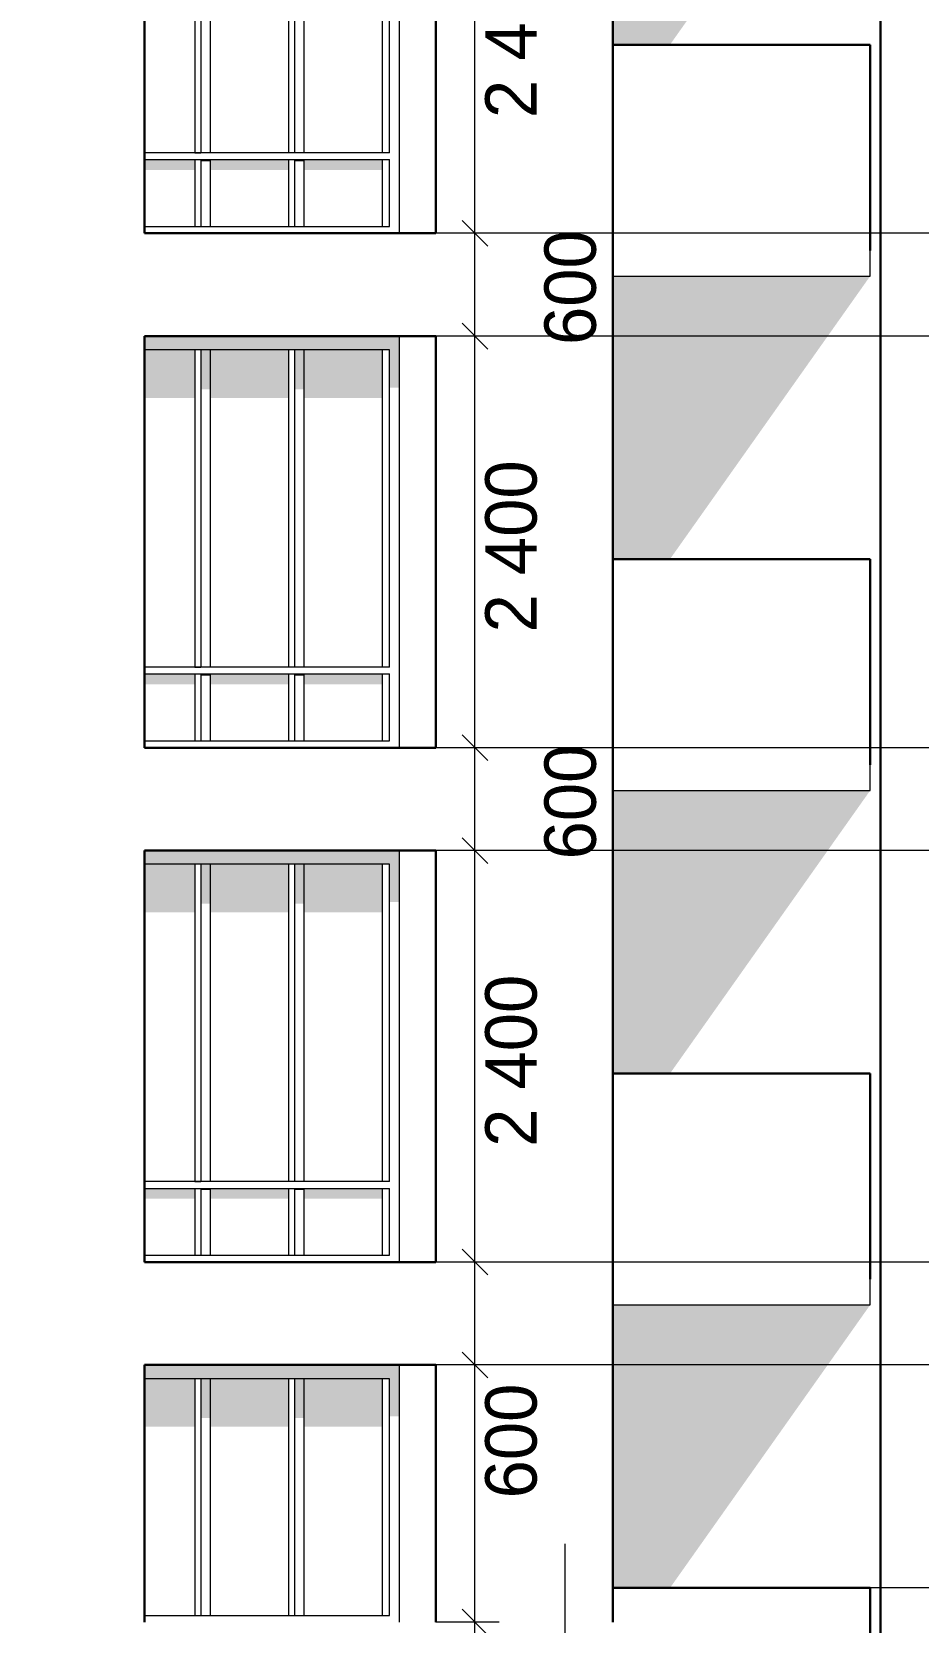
# Model space of a CAD drawing. Extents: x -73780 to 132552, y -11647 to 36957.
# Drawn here: x -47681 to -42513, y 4800 to 14075 of the extents above; entities that cross this region are included whole.
import ezdxf

# ---------------------------------------------------------------- set-up
doc = ezdxf.new("R2010")
doc.units = 0
doc.header["$MEASUREMENT"] = 0
doc.linetypes.add('Штрихштриховая', pattern=[2325, 1500, -300, 225, -300])
for name, color, linetype, lineweight in [('0_Ном_пера__41', 7, 'Continuous', 30), ('0_Ном_пера__7', 7, 'Continuous', 5), ('Интерьер- Перегородка_Ном_пера__41', 7, 'Continuous', 30), ('Окна ArchiCAD_Ном_пера__1', 7, 'Continuous', 13), ('Окна ArchiCAD_Ном_пера__41', 7, 'Continuous', 30), ('Окна ArchiCAD_Ном_пера__7', 7, 'Continuous', 5), ('Перекрытия_Ном_пера__21', 7, 'Continuous', 20)]:
    doc.layers.add(name, color=color, linetype=linetype, lineweight=lineweight)
doc.layers.add('0_Ном_пера__98', color=7, linetype='Continuous', lineweight=13, true_color=0x001f3e)
doc.layers.add('Перекрытия_Ном_пера__4', color=7, linetype='Continuous', lineweight=20, true_color=0x016515)
for name, color, linetype in [('Интерьер- Перегородка', 7, 'Continuous'), ('Окна ArchiCAD', 7, 'Continuous'), ('Перекрытия', 7, 'Continuous')]:
    doc.layers.add(name, color=color, linetype=linetype)
doc.styles.add('СГЕНЕРИР_СТИЛЬ_1', font='GOTHIC.TTF')
doc.styles.add('СГЕНЕРИР_СТИЛЬ_2', font='')
doc.styles.get('СГЕНЕРИР_СТИЛЬ_2').set_extended_font_data('Arial Unicode MS Кириллический')
doc.dimstyles.new('СГЕНЕРИР_СТИЛЬ__2', dxfattribs={"dimtxt": 300, "dimasz": 142.5, "dimexe": 0.18, "dimexo": 0, "dimgap": 0.09, "dimtad": 3, "dimdec": 0, "dimzin": 0, "dimdsep": 46, "dimtxsty": 'СГЕНЕРИР_СТИЛЬ_2', "dimblk": 'ARROWHEAD_6', "dimblk1": 'ARROWHEAD_6', "dimblk2": 'ARROWHEAD_6', "dimcen": 0.09, "dimclrd": 256, "dimclre": 256, "dimclrt": 256, "dimadec": 0, "dimazin": 0, "dimtfac": 1, "dimtdec": 4, "dimtmove": 0, "dimatfit": 3, "dimfxl": 0, "dimtolj": 1, "dimtzin": 0, "dimarcsym": 0})

# ---------------------------------------------------------------- blocks, each defined once
blk = doc.blocks.new('Элемент разреза_213', base_point=(-87179.4, 0))
at = {"layer": 'Окна ArchiCAD_Ном_пера__7', "linetype": 'Continuous'}
for points in [[(-45538.1, 6300), (-47023, 6300), (-47023, 6220), (-45594.6, 6220), (-45538.1, 6220)], [(-47023, 5940), (-46730.7, 5940), (-46730.7, 6220), (-47023, 6220)], [(-46695.4, 5990), (-46638.8, 5990), (-46638.8, 6220), (-46695.4, 6220)], [(-46638.8, 6220), (-46638.8, 5940), (-46183.9, 5940), (-46183.9, 6220)], [(-46092, 6220), (-46148.5, 6220), (-46148.5, 5990), (-46092, 5990)], [(-45637.1, 6220), (-46092, 6220), (-46092, 5940), (-45637.1, 5940)], [(-45594.6, 6220), (-45594.6, 6000), (-45538.1, 6000), (-45538.1, 6220)]]:
    blk.add_hatch(color=256, dxfattribs=at).paths.add_polyline_path(points, flags=0)
at = {"layer": 'Окна ArchiCAD_Ном_пера__1', "linetype": 'Continuous'}
for p, q in [((-45594.6, 6220), (-47023, 6220)), ((-46730.7, 6220), (-46730.7, 4840)), ((-46695.4, 6220), (-46695.4, 4840)), ((-46638.8, 4840), (-46638.8, 6220)), ((-46183.9, 6220), (-46183.9, 4840)), ((-46148.5, 6220), (-46148.5, 4840)), ((-46092, 4840), (-46092, 6220)), ((-45637.1, 6220), (-45637.1, 4840)), ((-45594.6, 4840), (-45594.6, 6220)), ((-45538.1, 6300), (-45538.1, 6220)), ((-45538.1, 6220), (-45538.1, 4840)), ((-47023, 4840), (-45594.6, 4840)), ((-45538.1, 4840), (-45538.1, 4800))]:
    blk.add_line(p, q, dxfattribs=at)
at = {"layer": 'Окна ArchiCAD_Ном_пера__41', "linetype": 'Continuous'}
for p, q in [((-47023, 4800), (-47023, 6300)), ((-47023, 6300), (-45325.9, 6300)), ((-45325.9, 6300), (-45325.9, 4800))]:
    blk.add_line(p, q, dxfattribs=at)
blk = doc.blocks.new('Элемент разреза_214', base_point=(-87179.4, 0))
at = {"layer": 'Окна ArchiCAD_Ном_пера__7', "linetype": 'Continuous'}
for points in [[(-45538.1, 15300), (-47023, 15300), (-47023, 15220), (-45594.6, 15220), (-45538.1, 15220)], [(-47023, 15220), (-47023, 14940), (-46730.7, 14940), (-46730.7, 15220)], [(-46695.4, 14990), (-46638.8, 14990), (-46638.8, 15220), (-46695.4, 15220)], [(-46638.8, 15220), (-46638.8, 14940), (-46183.9, 14940), (-46183.9, 15220)], [(-46092, 15220), (-46148.5, 15220), (-46148.5, 14990), (-46092, 14990)], [(-45637.1, 15220), (-46092, 15220), (-46092, 14940), (-45637.1, 14940)], [(-45538.1, 15220), (-45594.6, 15220), (-45594.6, 15000), (-45538.1, 15000)], [(-47023, 13270), (-46730.7, 13270), (-46730.7, 13330), (-47023, 13330)], [(-46695.4, 13330), (-46695.4, 13320), (-46638.8, 13320), (-46638.8, 13330)], [(-46638.8, 13270), (-46183.9, 13270), (-46183.9, 13330), (-46638.8, 13330)], [(-46092, 13330), (-46148.5, 13330), (-46148.5, 13320), (-46092, 13320)], [(-45637.1, 13330), (-46092, 13330), (-46092, 13270), (-45637.1, 13270)]]:
    blk.add_hatch(color=256, dxfattribs=at).paths.add_polyline_path(points, flags=0)
at = {"layer": 'Окна ArchiCAD_Ном_пера__1', "linetype": 'Continuous'}
for p, q in [((-45594.6, 15220), (-47023, 15220)), ((-46730.7, 15220), (-46730.7, 13370)), ((-46695.4, 15220), (-46695.4, 13370)), ((-46638.8, 13370), (-46638.8, 15220)), ((-46183.9, 15220), (-46183.9, 13370)), ((-46148.5, 15220), (-46148.5, 13370)), ((-46092, 13370), (-46092, 15220)), ((-45637.1, 15220), (-45637.1, 13370)), ((-45594.6, 13370), (-45594.6, 15220)), ((-45538.1, 15300), (-45538.1, 15220)), ((-45538.1, 15220), (-45538.1, 12940)), ((-45594.6, 13370), (-47023, 13370)), ((-46730.7, 13370), (-46695.4, 13370)), ((-46638.8, 13370), (-46695.4, 13370)), ((-47023, 13330), (-45594.6, 13330)), ((-46730.7, 13330), (-46730.7, 12940)), ((-46695.4, 13330), (-46695.4, 12940)), ((-46638.8, 12940), (-46638.8, 13330)), ((-46183.9, 13330), (-46183.9, 12940)), ((-46148.5, 13330), (-46148.5, 12940)), ((-46092, 12940), (-46092, 13330)), ((-45637.1, 13330), (-45637.1, 12940)), ((-45594.6, 12940), (-45594.6, 13330)), ((-47023, 12940), (-45594.6, 12940)), ((-45538.1, 12940), (-45538.1, 12900))]:
    blk.add_line(p, q, dxfattribs=at)
at = {"layer": 'Окна ArchiCAD_Ном_пера__41', "linetype": 'Continuous'}
for p, q in [((-47023, 12900), (-47023, 15300)), ((-47023, 15300), (-45325.9, 15300)), ((-45325.9, 15300), (-45325.9, 12900))]:
    blk.add_line(p, q, dxfattribs=at)
blk = doc.blocks.new('Элемент разреза_30', base_point=(-87179.4, 0))
at = {"layer": 'Перекрытия_Ном_пера__21', "linetype": 'Continuous'}
for p, q in [((-42792.7, 6650), (-42792.7, 6800)), ((-44292.7, 6650), (-42792.7, 6650))]:
    blk.add_line(p, q, dxfattribs=at)
blk = doc.blocks.new('Элемент разреза_32', base_point=(-87179.4, 0))
at = {"layer": 'Перекрытия_Ном_пера__21', "linetype": 'Continuous'}
for p, q in [((-42792.7, 12650), (-42792.7, 12800)), ((-44292.7, 12650), (-42792.7, 12650))]:
    blk.add_line(p, q, dxfattribs=at)
blk = doc.blocks.new('Элемент разреза_39', base_point=(-87179.4, 0))
at = {"layer": 'Перекрытия_Ном_пера__21', "linetype": 'Continuous'}
for p, q in [((-42792.7, 9650), (-42792.7, 9800)), ((-44292.7, 9650), (-42792.7, 9650))]:
    blk.add_line(p, q, dxfattribs=at)
blk = doc.blocks.new('Элемент разреза_98', base_point=(-87179.4, 0))
at = {"layer": 'Интерьер- Перегородка_Ном_пера__41', "linetype": 'Continuous'}
for p, q in [((-45325.9, 6900), (-47023, 6900)), ((-44292.7, 6900), (-44292.7, 4800))]:
    blk.add_line(p, q, dxfattribs=at)
blk = doc.blocks.new('Элемент разреза_286', base_point=(-87179.4, 0))
at = {"layer": '0_Ном_пера__7', "linetype": 'Continuous'}
blk.add_hatch(color=256, dxfattribs=at).paths.add_polyline_path([(-44292.7, 5000), (-43959.5, 5000), (-42792.7, 6650), (-44292.7, 6650)], flags=0)
at = {"layer": '0_Ном_пера__41', "linetype": 'Continuous'}
blk.add_line((-42732.7, 3900), (-42732.7, 6900), dxfattribs=at)
blk = doc.blocks.new('Элемент разреза_101', base_point=(-87179.4, 0))
at = {"layer": '0_Ном_пера__41', "linetype": 'Continuous'}
for p, q in [((-44292.7, 5000), (-42792.7, 5000)), ((-42792.7, 5000), (-42792.7, 3800))]:
    blk.add_line(p, q, dxfattribs=at)
blk = doc.blocks.new('Элемент разреза_102', base_point=(-87179.4, 0))
at = {"layer": '0_Ном_пера__41', "linetype": 'Continuous'}
for p, q in [((-44292.7, 14000), (-42792.7, 14000)), ((-42792.7, 14000), (-42792.7, 12800))]:
    blk.add_line(p, q, dxfattribs=at)
blk = doc.blocks.new('Элемент разреза_287', base_point=(-87179.4, 0))
at = {"layer": '0_Ном_пера__7', "linetype": 'Continuous'}
blk.add_hatch(color=256, dxfattribs=at).paths.add_polyline_path([(-42792.7, 15650), (-44292.7, 15650), (-44292.7, 14000), (-43959.5, 14000)], flags=0)
at = {"layer": '0_Ном_пера__41', "linetype": 'Continuous'}
blk.add_line((-42732.7, 12900), (-42732.7, 15900), dxfattribs=at)
blk = doc.blocks.new('Элемент разреза_105', base_point=(-87179.4, 0))
at = {"layer": 'Интерьер- Перегородка_Ном_пера__41', "linetype": 'Continuous'}
for p, q in [((-45325.9, 15900), (-47023, 15900)), ((-44292.7, 15900), (-44292.7, 12900))]:
    blk.add_line(p, q, dxfattribs=at)
blk = doc.blocks.new('Элемент разреза_288', base_point=(-87179.4, 0))
at = {"layer": '0_Ном_пера__7', "linetype": 'Continuous'}
blk.add_hatch(color=256, dxfattribs=at).paths.add_polyline_path([(-42792.7, 9650), (-44292.7, 9650), (-44292.7, 8000), (-43959.5, 8000)], flags=0)
at = {"layer": '0_Ном_пера__41', "linetype": 'Continuous'}
blk.add_line((-42732.7, 6900), (-42732.7, 9900), dxfattribs=at)
blk = doc.blocks.new('Элемент разреза_121', base_point=(-87179.4, 0))
at = {"layer": 'Интерьер- Перегородка_Ном_пера__41', "linetype": 'Continuous'}
for p, q in [((-45325.9, 9900), (-47023, 9900)), ((-44292.7, 9900), (-44292.7, 6900))]:
    blk.add_line(p, q, dxfattribs=at)
blk = doc.blocks.new('Элемент разреза_131', base_point=(-87179.4, 0))
at = {"layer": '0_Ном_пера__41', "linetype": 'Continuous'}
for p, q in [((-44292.7, 8000), (-42792.7, 8000)), ((-42792.7, 8000), (-42792.7, 6800))]:
    blk.add_line(p, q, dxfattribs=at)
blk = doc.blocks.new('Элемент разреза_142', base_point=(-87179.4, 0))
at = {"layer": '0_Ном_пера__41', "linetype": 'Continuous'}
for p, q in [((-44292.7, 11000), (-42792.7, 11000)), ((-42792.7, 11000), (-42792.7, 9800))]:
    blk.add_line(p, q, dxfattribs=at)
blk = doc.blocks.new('Элемент разреза_290', base_point=(-87179.4, 0))
at = {"layer": '0_Ном_пера__7', "linetype": 'Continuous'}
blk.add_hatch(color=256, dxfattribs=at).paths.add_polyline_path([(-42792.7, 12650), (-44292.7, 12650), (-44292.7, 11000), (-43959.5, 11000)], flags=0)
at = {"layer": '0_Ном_пера__41', "linetype": 'Continuous'}
blk.add_line((-42732.7, 9900), (-42732.7, 12900), dxfattribs=at)
blk = doc.blocks.new('Элемент разреза_145', base_point=(-87179.4, 0))
at = {"layer": 'Интерьер- Перегородка_Ном_пера__41', "linetype": 'Continuous'}
for p, q in [((-45325.9, 12900), (-47023, 12900)), ((-44292.7, 12900), (-44292.7, 9900))]:
    blk.add_line(p, q, dxfattribs=at)
blk = doc.blocks.new('Элемент разреза_296', base_point=(-87179.4, 0))
at = {"layer": 'Окна ArchiCAD_Ном_пера__7', "linetype": 'Continuous'}
for points in [[(-45538.1, 9300), (-47023, 9300), (-47023, 9220), (-45594.6, 9220), (-45538.1, 9220)], [(-47023, 9220), (-47023, 8940), (-46730.7, 8940), (-46730.7, 9220)], [(-46695.4, 9220), (-46695.4, 8990), (-46638.8, 8990), (-46638.8, 9220)], [(-46638.8, 9220), (-46638.8, 8940), (-46183.9, 8940), (-46183.9, 9220)], [(-46092, 9220), (-46148.5, 9220), (-46148.5, 8990), (-46092, 8990)], [(-45637.1, 9220), (-46092, 9220), (-46092, 8940), (-45637.1, 8940)], [(-45538.1, 9220), (-45594.6, 9220), (-45594.6, 9000), (-45538.1, 9000)], [(-47023, 7270), (-46730.7, 7270), (-46730.7, 7330), (-47023, 7330)], [(-46695.4, 7330), (-46695.4, 7320), (-46638.8, 7320), (-46638.8, 7330)], [(-46638.8, 7270), (-46183.9, 7270), (-46183.9, 7330), (-46638.8, 7330)], [(-46092, 7330), (-46148.5, 7330), (-46148.5, 7320), (-46092, 7320)], [(-45637.1, 7330), (-46092, 7330), (-46092, 7270), (-45637.1, 7270)]]:
    blk.add_hatch(color=256, dxfattribs=at).paths.add_polyline_path(points, flags=0)
at = {"layer": 'Окна ArchiCAD_Ном_пера__1', "linetype": 'Continuous'}
for p, q in [((-45538.1, 9300), (-45538.1, 9220)), ((-45594.6, 9220), (-47023, 9220)), ((-46730.7, 9220), (-46730.7, 7370)), ((-46695.4, 9220), (-46695.4, 7370)), ((-46638.8, 7370), (-46638.8, 9220)), ((-46183.9, 9220), (-46183.9, 7370)), ((-46148.5, 9220), (-46148.5, 7370)), ((-46092, 7370), (-46092, 9220)), ((-45637.1, 9220), (-45637.1, 7370)), ((-45594.6, 7370), (-45594.6, 9220)), ((-45538.1, 9220), (-45538.1, 6940)), ((-45594.6, 7370), (-47023, 7370)), ((-47023, 7330), (-45594.6, 7330)), ((-46730.7, 7370), (-46695.4, 7370)), ((-46730.7, 7330), (-46730.7, 6940)), ((-46638.8, 7370), (-46695.4, 7370)), ((-46695.4, 7330), (-46695.4, 6940)), ((-46638.8, 6940), (-46638.8, 7330)), ((-46183.9, 7330), (-46183.9, 6940)), ((-46148.5, 7330), (-46148.5, 6940)), ((-46092, 6940), (-46092, 7330)), ((-45637.1, 7330), (-45637.1, 6940)), ((-45594.6, 6940), (-45594.6, 7330)), ((-47023, 6940), (-45594.6, 6940)), ((-45538.1, 6940), (-45538.1, 6900))]:
    blk.add_line(p, q, dxfattribs=at)
at = {"layer": 'Окна ArchiCAD_Ном_пера__41', "linetype": 'Continuous'}
for p, q in [((-47023, 6900), (-47023, 9300)), ((-47023, 9300), (-45325.9, 9300)), ((-45325.9, 9300), (-45325.9, 6900))]:
    blk.add_line(p, q, dxfattribs=at)
blk = doc.blocks.new('Элемент разреза_298', base_point=(-87179.4, 0))
at = {"layer": 'Окна ArchiCAD_Ном_пера__7', "linetype": 'Continuous'}
for points in [[(-45538.1, 12300), (-47023, 12300), (-47023, 12220), (-45594.6, 12220), (-45538.1, 12220)], [(-47023, 12220), (-47023, 11940), (-46730.7, 11940), (-46730.7, 12220)], [(-46695.4, 12220), (-46695.4, 11990), (-46638.8, 11990), (-46638.8, 12220)], [(-46638.8, 12220), (-46638.8, 11940), (-46183.9, 11940), (-46183.9, 12220)], [(-46092, 12220), (-46148.5, 12220), (-46148.5, 11990), (-46092, 11990)], [(-45637.1, 12220), (-46092, 12220), (-46092, 11940), (-45637.1, 11940)], [(-45538.1, 12220), (-45594.6, 12220), (-45594.6, 12000), (-45538.1, 12000)], [(-47023, 10270), (-46730.7, 10270), (-46730.7, 10330), (-47023, 10330)], [(-46695.4, 10330), (-46695.4, 10320), (-46638.8, 10320), (-46638.8, 10330)], [(-46638.8, 10270), (-46183.9, 10270), (-46183.9, 10330), (-46638.8, 10330)], [(-46092, 10330), (-46148.5, 10330), (-46148.5, 10320), (-46092, 10320)], [(-45637.1, 10330), (-46092, 10330), (-46092, 10270), (-45637.1, 10270)]]:
    blk.add_hatch(color=256, dxfattribs=at).paths.add_polyline_path(points, flags=0)
at = {"layer": 'Окна ArchiCAD_Ном_пера__1', "linetype": 'Continuous'}
for p, q in [((-45538.1, 12300), (-45538.1, 12220)), ((-45594.6, 12220), (-47023, 12220)), ((-46730.7, 12220), (-46730.7, 10370)), ((-46695.4, 12220), (-46695.4, 10370)), ((-46638.8, 10370), (-46638.8, 12220)), ((-46183.9, 12220), (-46183.9, 10370)), ((-46148.5, 12220), (-46148.5, 10370)), ((-46092, 10370), (-46092, 12220)), ((-45637.1, 12220), (-45637.1, 10370)), ((-45594.6, 10370), (-45594.6, 12220)), ((-45538.1, 12220), (-45538.1, 9940)), ((-45594.6, 10370), (-47023, 10370)), ((-47023, 10330), (-45594.6, 10330)), ((-46730.7, 10370), (-46695.4, 10370)), ((-46730.7, 10330), (-46730.7, 9940)), ((-46638.8, 10370), (-46695.4, 10370)), ((-46695.4, 10330), (-46695.4, 9940)), ((-46638.8, 9940), (-46638.8, 10330)), ((-46183.9, 10330), (-46183.9, 9940)), ((-46148.5, 10330), (-46148.5, 9940)), ((-46092, 9940), (-46092, 10330)), ((-45637.1, 10330), (-45637.1, 9940)), ((-45594.6, 9940), (-45594.6, 10330)), ((-47023, 9940), (-45594.6, 9940)), ((-45538.1, 9940), (-45538.1, 9900))]:
    blk.add_line(p, q, dxfattribs=at)
at = {"layer": 'Окна ArchiCAD_Ном_пера__41', "linetype": 'Continuous'}
for p, q in [((-47023, 9900), (-47023, 12300)), ((-47023, 12300), (-45325.9, 12300)), ((-45325.9, 12300), (-45325.9, 9900))]:
    blk.add_line(p, q, dxfattribs=at)
blk = doc.blocks.new('Линейный размер_4', base_point=(-33826, -426.5))
at = {"layer": '0_Ном_пера__98', "linetype": 'Continuous'}
for p, q in [((-33826, 12900), (-45325.9, 12900)), ((-33826, 12300), (-45325.9, 12300)), ((-33826, 9900), (-45325.9, 9900)), ((-33826, 9300), (-45325.9, 9300)), ((-33826, 6900), (-45325.9, 6900)), ((-33826, 6300), (-45325.9, 6300)), ((-33826, 5000), (-42912.7, 5000))]:
    blk.add_line(p, q, dxfattribs=at)
blk = doc.blocks.new('*D437', base_point=(-87179.4, 0))
at = {"layer": '0_Ном_пера__98', "linetype": 'Continuous'}
for p, q in [((-41875.8, 5075), (-41725.8, 4925)), ((-41660.2, 5000), (-41941.5, 5000)), ((-41800.8, 3650), (-41800.8, 5000)), ((-41875.8, 3725), (-41725.8, 3575)), ((-41660.2, 3650), (-41941.5, 3650))]:
    blk.add_line(p, q, dxfattribs=at)
at = {"layer": '0_Ном_пера__98', "insert": (-41740.8, 3797), "char_height": 300, "attachment_point": 1, "rotation": 90, "style": 'СГЕНЕРИР_СТИЛЬ_1'}
blk.add_mtext('{1\xa0350}', dxfattribs=at)
blk = doc.blocks.new('ARROWHEAD_6')
at = {"linetype": 'Continuous'}
for p, q in [((0, 0), (-1, 0)), ((-0.5, -0.5), (0.5, 0.5))]:
    blk.add_line(p, q, dxfattribs=at)
blk = doc.blocks.new('*D438', base_point=(-87179.4, 0))
at = {"layer": '0_Ном_пера__98', "linetype": 'Continuous'}
for p, q in [((-41875.8, 6725), (-41725.8, 6575)), ((-41660.2, 6650), (-41941.5, 6650)), ((-41800.8, 5000), (-41800.8, 6650)), ((-41875.8, 5075), (-41725.8, 4925)), ((-41660.2, 5000), (-41941.5, 5000))]:
    blk.add_line(p, q, dxfattribs=at)
at = {"layer": '0_Ном_пера__98', "insert": (-41740.8, 5297), "char_height": 300, "attachment_point": 1, "rotation": 90, "style": 'СГЕНЕРИР_СТИЛЬ_1'}
blk.add_mtext('{1\xa0650}', dxfattribs=at)
blk = doc.blocks.new('*D460', base_point=(-87179.4, 0))
at = {"layer": '0_Ном_пера__98', "linetype": 'Continuous'}
for p, q in [((-48824.3, 4875), (-48674.3, 4725)), ((-48824.3, 4775), (-48674.3, 4625)), ((-48749.3, 4700), (-48749.3, 4800)), ((109449, 4700), (-48889.9, 4700))]:
    blk.add_line(p, q, dxfattribs=at)
blk = doc.blocks.new('*D476', base_point=(-87179.4, 0))
at = {"layer": '0_Ном_пера__98', "linetype": 'Continuous'}
for p, q in [((-45172.1, 6375), (-45022.1, 6225)), ((-45097.1, 4800), (-45097.1, 6300)), ((-45172.1, 4875), (-45022.1, 4725)), ((-44956.5, 4800), (-45325.9, 4800)), ((-45097.1, 4687.5), (-45097.1, 4800))]:
    blk.add_line(p, q, dxfattribs=at)
at = {"layer": '0_Ном_пера__98', "char_height": 300, "attachment_point": 1, "rotation": 90, "style": 'СГЕНЕРИР_СТИЛЬ_1'}
for s, insert in [('{600}', (-45037.1, 5521.9)), ('{1\xa0500}', (-45037.1, 3669))]:
    blk.add_mtext(s, dxfattribs=dict(at, insert=insert))
blk = doc.blocks.new('*D477', base_point=(-87179.4, 0))
at = {"layer": '0_Ном_пера__98', "linetype": 'Continuous'}
for p, q in [((-45172.1, 6975), (-45022.1, 6825)), ((-44956.5, 6900), (-45325.9, 6900)), ((-45097.1, 6300), (-45097.1, 6900)), ((-45172.1, 6375), (-45022.1, 6225)), ((-44956.5, 6300), (-45325.9, 6300)), ((-45097.1, 4800), (-45097.1, 6300))]:
    blk.add_line(p, q, dxfattribs=at)
blk = doc.blocks.new('*D478', base_point=(-87179.4, 0))
at = {"layer": '0_Ном_пера__98', "linetype": 'Continuous'}
for p, q in [((-45172.1, 9375), (-45022.1, 9225)), ((-44956.5, 9300), (-45325.9, 9300)), ((-45097.1, 6900), (-45097.1, 9300)), ((-45172.1, 6975), (-45022.1, 6825)), ((-44956.5, 6900), (-45325.9, 6900))]:
    blk.add_line(p, q, dxfattribs=at)
at = {"layer": '0_Ном_пера__98', "char_height": 300, "attachment_point": 1, "rotation": 90, "style": 'СГЕНЕРИР_СТИЛЬ_1'}
for s, insert in [('{600}', (-44692.1, 9248.5)), ('{2\xa0400}', (-45037.1, 7572))]:
    blk.add_mtext(s, dxfattribs=dict(at, insert=insert))
blk = doc.blocks.new('*D479', base_point=(-87179.4, 0))
at = {"layer": '0_Ном_пера__98', "linetype": 'Continuous'}
for p, q in [((-45172.1, 9975), (-45022.1, 9825)), ((-44956.5, 9900), (-45325.9, 9900)), ((-45097.1, 9300), (-45097.1, 9900)), ((-45172.1, 9375), (-45022.1, 9225)), ((-44956.5, 9300), (-45325.9, 9300))]:
    blk.add_line(p, q, dxfattribs=at)
blk = doc.blocks.new('*D480', base_point=(-87179.4, 0))
at = {"layer": '0_Ном_пера__98', "linetype": 'Continuous'}
for p, q in [((-45172.1, 12375), (-45022.1, 12225)), ((-44956.5, 12300), (-45325.9, 12300)), ((-45097.1, 9900), (-45097.1, 12300)), ((-45172.1, 9975), (-45022.1, 9825)), ((-44956.5, 9900), (-45325.9, 9900))]:
    blk.add_line(p, q, dxfattribs=at)
at = {"layer": '0_Ном_пера__98', "char_height": 300, "attachment_point": 1, "rotation": 90, "style": 'СГЕНЕРИР_СТИЛЬ_1'}
for s, insert in [('{600}', (-44692.1, 12248.5)), ('{2\xa0400}', (-45037.1, 10572))]:
    blk.add_mtext(s, dxfattribs=dict(at, insert=insert))
blk = doc.blocks.new('*D481', base_point=(-87179.4, 0))
at = {"layer": '0_Ном_пера__98', "linetype": 'Continuous'}
for p, q in [((-44956.5, 12900), (-45325.9, 12900)), ((-45172.1, 12975), (-45022.1, 12825)), ((-45097.1, 12300), (-45097.1, 12900)), ((-45172.1, 12375), (-45022.1, 12225)), ((-44956.5, 12300), (-45325.9, 12300))]:
    blk.add_line(p, q, dxfattribs=at)
blk = doc.blocks.new('*D482', base_point=(-87179.4, 0))
at = {"layer": '0_Ном_пера__98', "linetype": 'Continuous'}
for p, q in [((-45172.1, 15375), (-45022.1, 15225)), ((-44956.5, 15300), (-45325.9, 15300)), ((-45097.1, 12900), (-45097.1, 15300)), ((-44956.5, 12900), (-45325.9, 12900)), ((-45172.1, 12975), (-45022.1, 12825))]:
    blk.add_line(p, q, dxfattribs=at)
at = {"layer": '0_Ном_пера__98', "char_height": 300, "attachment_point": 1, "rotation": 90, "style": 'СГЕНЕРИР_СТИЛЬ_1'}
for s, insert in [('{600}', (-44692.1, 15248.5)), ('{2\xa0400}', (-45037.1, 13572))]:
    blk.add_mtext(s, dxfattribs=dict(at, insert=insert))
blk = doc.blocks.new('*D483', base_point=(-87179.4, 0))
at = {"layer": '0_Ном_пера__98', "linetype": 'Continuous'}
for p, q in [((-45172.1, 15975), (-45022.1, 15825)), ((-44956.5, 15900), (-45325.9, 15900)), ((-45097.1, 15300), (-45097.1, 15900)), ((-45172.1, 15375), (-45022.1, 15225)), ((-44956.5, 15300), (-45325.9, 15300))]:
    blk.add_line(p, q, dxfattribs=at)
blk = doc.blocks.new('*D484', base_point=(-87179.4, 0))
at = {"layer": '0_Ном_пера__98', "linetype": 'Continuous'}
for p, q in [((-45172.1, 18375), (-45022.1, 18225)), ((-44956.5, 18300), (-45325.9, 18300)), ((-45097.1, 15900), (-45097.1, 18300)), ((-45172.1, 15975), (-45022.1, 15825)), ((-44956.5, 15900), (-45325.9, 15900))]:
    blk.add_line(p, q, dxfattribs=at)
at = {"layer": '0_Ном_пера__98', "char_height": 300, "attachment_point": 1, "rotation": 90, "style": 'СГЕНЕРИР_СТИЛЬ_1'}
for s, insert in [('{600}', (-44692.1, 18248.5)), ('{2\xa0400}', (-45037.1, 16572))]:
    blk.add_mtext(s, dxfattribs=dict(at, insert=insert))
blk = doc.blocks.new('*D485', base_point=(-87179.4, 0))
at = {"layer": '0_Ном_пера__98', "linetype": 'Continuous'}
for p, q in [((-45172.1, 18975), (-45022.1, 18825)), ((112494.1, 18900), (-45237.7, 18900)), ((-45097.1, 18300), (-45097.1, 18900)), ((-45172.1, 18375), (-45022.1, 18225)), ((-44956.5, 18300), (-45325.9, 18300))]:
    blk.add_line(p, q, dxfattribs=at)
blk = doc.blocks.new('*D486', base_point=(-87179.4, 0))
at = {"layer": '0_Ном_пера__98', "linetype": 'Continuous'}
for p, q in [((-45172.1, 21375), (-45022.1, 21225)), ((-44956.5, 21300), (-45325.9, 21300)), ((-45097.1, 18900), (-45097.1, 21300)), ((-45172.1, 18975), (-45022.1, 18825)), ((112494.1, 18900), (-45237.7, 18900))]:
    blk.add_line(p, q, dxfattribs=at)
at = {"layer": '0_Ном_пера__98', "char_height": 300, "attachment_point": 1, "rotation": 90, "style": 'СГЕНЕРИР_СТИЛЬ_1'}
for s, insert in [('{600}', (-44692.1, 21248.5)), ('{2\xa0400}', (-45037.1, 19572))]:
    blk.add_mtext(s, dxfattribs=dict(at, insert=insert))
blk = doc.blocks.new('*D487', base_point=(-87179.4, 0))
at = {"layer": '0_Ном_пера__98', "linetype": 'Continuous'}
for p, q in [((-44956.5, 21900), (-45325.9, 21900)), ((-45172.1, 21975), (-45022.1, 21825)), ((-45097.1, 21300), (-45097.1, 21900)), ((-45172.1, 21375), (-45022.1, 21225)), ((-44956.5, 21300), (-45325.9, 21300))]:
    blk.add_line(p, q, dxfattribs=at)
blk = doc.blocks.new('*D488', base_point=(-87179.4, 0))
at = {"layer": '0_Ном_пера__98', "linetype": 'Continuous'}
for p, q in [((-45172.1, 24375), (-45022.1, 24225)), ((-44956.5, 24300), (-45325.9, 24300)), ((-45097.1, 21900), (-45097.1, 24300)), ((-44956.5, 21900), (-45325.9, 21900)), ((-45172.1, 21975), (-45022.1, 21825))]:
    blk.add_line(p, q, dxfattribs=at)
at = {"layer": '0_Ном_пера__98', "char_height": 300, "attachment_point": 1, "rotation": 90, "style": 'СГЕНЕРИР_СТИЛЬ_1'}
for s, insert in [('{600}', (-44692.1, 24248.5)), ('{2\xa0400}', (-45037.1, 22572))]:
    blk.add_mtext(s, dxfattribs=dict(at, insert=insert))
blk = doc.blocks.new('*D489', base_point=(-87179.4, 0))
at = {"layer": '0_Ном_пера__98', "linetype": 'Continuous'}
for p, q in [((-45172.1, 24975), (-45022.1, 24825)), ((-44956.5, 24900), (-45325.9, 24900)), ((-45097.1, 24300), (-45097.1, 24900)), ((-45172.1, 24375), (-45022.1, 24225)), ((-44956.5, 24300), (-45325.9, 24300))]:
    blk.add_line(p, q, dxfattribs=at)
blk = doc.blocks.new('*D490', base_point=(-87179.4, 0))
at = {"layer": '0_Ном_пера__98', "linetype": 'Continuous'}
for p, q in [((-45172.1, 27375), (-45022.1, 27225)), ((112421.7, 27300), (-45237.7, 27300)), ((-45097.1, 24900), (-45097.1, 27300)), ((-45172.1, 24975), (-45022.1, 24825)), ((-44956.5, 24900), (-45325.9, 24900))]:
    blk.add_line(p, q, dxfattribs=at)
at = {"layer": '0_Ном_пера__98', "insert": (-45037.1, 25572), "char_height": 300, "attachment_point": 1, "rotation": 90, "style": 'СГЕНЕРИР_СТИЛЬ_1'}
blk.add_mtext('{2\xa0400}', dxfattribs=at)
blk = doc.blocks.new('*D491', base_point=(-87179.4, 0))
at = {"layer": '0_Ном_пера__98', "linetype": 'Continuous'}
for p, q in [((-45172.1, 27975), (-45022.1, 27825)), ((-44956.5, 27900), (-45325.9, 27900)), ((-45097.1, 27300), (-45097.1, 27900)), ((-45172.1, 27375), (-45022.1, 27225)), ((112421.7, 27300), (-45237.7, 27300))]:
    blk.add_line(p, q, dxfattribs=at)
blk = doc.blocks.new('*D492', base_point=(-87179.4, 0))
at = {"layer": '0_Ном_пера__98', "linetype": 'Continuous'}
for p, q in [((-45022.1, 29625), (-45172.1, 29775)), ((-45097.1, 29700), (-45097.1, 29812.5)), ((-44956.5, 29700), (-45325.9, 29700)), ((-45097.1, 27900), (-45097.1, 29700)), ((-45172.1, 27975), (-45022.1, 27825)), ((-44956.5, 27900), (-45325.9, 27900))]:
    blk.add_line(p, q, dxfattribs=at)
at = {"layer": '0_Ном_пера__98', "char_height": 300, "attachment_point": 1, "rotation": 90, "style": 'СГЕНЕРИР_СТИЛЬ_1'}
for s, insert in [('{1\xa0800}', (-45037.1, 29775)), ('{600}', (-45037.1, 27975))]:
    blk.add_mtext(s, dxfattribs=dict(at, insert=insert))
blk = doc.blocks.new('Линия_1', base_point=(-44572.7, 5257.8))
at = {"layer": 'Перекрытия_Ном_пера__4', "linetype": 'Штрихштриховая'}
blk.add_line((-44572.7, 5257.8), (-44572.7, -1800.6), dxfattribs=at)
at = {"layer": 'Перекрытия_Ном_пера__4', "linetype": 'Continuous'}
blk.add_circle((-44572.7, -2400.6), 600, dxfattribs=at)

msp = doc.modelspace()

# ---------------------------------------------------------------- block references
at = {"linetype": 'Continuous'}
msp.add_blockref('Линейный размер_4', (-33826, -426.5), dxfattribs=at)
for name in ['Элемент разреза_287', 'Элемент разреза_102', 'Элемент разреза_290', 'Элемент разреза_142', 'Элемент разреза_288', 'Элемент разреза_131', 'Элемент разреза_286', 'Элемент разреза_101']:
    msp.add_blockref(name, (-87179.4, 0))
at = {"layer": 'Интерьер- Перегородка'}
for name in ['Элемент разреза_105', 'Элемент разреза_145', 'Элемент разреза_121', 'Элемент разреза_98']:
    msp.add_blockref(name, (-87179.4, 0), dxfattribs=at)
at = {"layer": 'Окна ArchiCAD'}
for name in ['Элемент разреза_214', 'Элемент разреза_298', 'Элемент разреза_296', 'Элемент разреза_213']:
    msp.add_blockref(name, (-87179.4, 0), dxfattribs=at)
at = {"layer": 'Перекрытия'}
for name in ['Элемент разреза_32', 'Элемент разреза_39', 'Элемент разреза_30']:
    msp.add_blockref(name, (-87179.4, 0), dxfattribs=at)
at = {"layer": 'Перекрытия', "linetype": 'Штрихштриховая'}
msp.add_blockref('Линия_1', (-44572.7, 5257.8), dxfattribs=at)

# ---------------------------------------------------------------- dimensions: what is measured, and where the dimension line sits
at = {"linetype": 'Continuous'}
for base, p1, p2, picture, middle in [((-45097.1, 4800), (-45325.9, 27900), (-45325.9, 29700), '*D492', (-44887.1, 30289.3)), ((-45097.1, 4800), (112421.7, 27300), (-45325.9, 27900), '*D491', (-44887.1, 28312.4)), ((-45097.1, 4800), (-45325.9, 24900), (112421.7, 27300), '*D490', (-44887.1, 26086.3)), ((-45097.1, 4800), (-45325.9, 24300), (-45325.9, 24900), '*D489', (-44542.1, 24585.8)), ((-45097.1, 4800), (-45325.9, 21900), (-45325.9, 24300), '*D488', (-44887.1, 23086.3)), ((-45097.1, 4800), (-45325.9, 21300), (-45325.9, 21900), '*D487', (-44542.1, 21585.8)), ((-45097.1, 4800), (112494.1, 18900), (-45325.9, 21300), '*D486', (-44887.1, 20086.3)), ((-45097.1, 4800), (-45325.9, 18300), (112494.1, 18900), '*D485', (-44542.1, 18585.8)), ((-45097.1, 4800), (-45325.9, 15900), (-45325.9, 18300), '*D484', (-44887.1, 17086.3)), ((-45097.1, 4800), (-45325.9, 15300), (-45325.9, 15900), '*D483', (-44542.1, 15585.8)), ((-45097.1, 4800), (-45325.9, 12900), (-45325.9, 15300), '*D482', (-44887.1, 14086.3)), ((-45097.1, 4800), (-45325.9, 12300), (-45325.9, 12900), '*D481', (-44542.1, 12585.8)), ((-45097.1, 4800), (-45325.9, 9900), (-45325.9, 12300), '*D480', (-44887.1, 11086.3)), ((-45097.1, 4800), (-45325.9, 9300), (-45325.9, 9900), '*D479', (-44542.1, 9585.8)), ((-45097.1, 4800), (-45325.9, 6900), (-45325.9, 9300), '*D478', (-44887.1, 8086.3)), ((-45097.1, 4800), (-45325.9, 6300), (-45325.9, 6900), '*D477', (-44887.1, 5859.3)), ((-41800.8, 0), (-54042.7, 5000), (102980.6, 6650), '*D438', (-41590.8, 5811.3)), ((-45097.1, 4800), (-45325.9, 4800), (-45325.9, 6300), '*D476', (-44887.1, 4183.3)), ((-48749.3, 0), (109449, 4700), (-49217.4, 4800), '*D460', (-48194.3, 5187.4)), ((-41800.8, 0), (-54042.7, 3650), (-54042.7, 5000), '*D437', (-41590.8, 4311.3))]:
    dim = msp.add_linear_dim(base=base, p1=p1, p2=p2, angle=90, dimstyle='СГЕНЕРИР_СТИЛЬ__2', dxfattribs=at)
    dim.commit()
    dim.dimension.update_dxf_attribs({"geometry": picture, "text_midpoint": middle})

doc.saveas('drawing.dxf')
